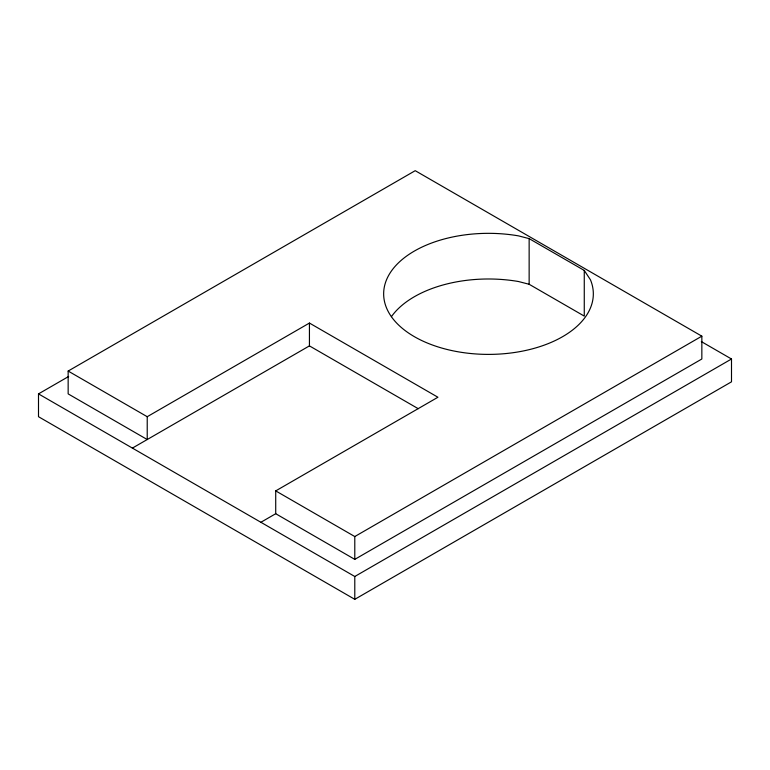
<?xml version="1.0" encoding="UTF-8"?>
<svg xmlns="http://www.w3.org/2000/svg" width="770" height="770" viewBox="0 0 770 770"><rect width="100%" height="100%" fill="white"/><g stroke="black" fill="none" stroke-linecap="round" stroke-linejoin="round"><path stroke-width="1.16" d="M275.718 513.715L275.718 490.894L437.928 397.243L309.434 323.053L147.224 416.705L147.224 439.535L68.155 393.884L68.155 371.053L415.213 170.68L701.845 336.172L701.845 359.003L354.787 559.366L275.718 513.715L260.895 522.281M701.326 341.582L731.5 359.003L731.5 381.824L354.787 599.32L38.5 416.705L38.5 393.884L68.674 376.463M132.401 448.092L309.434 345.884L418.245 408.697M275.718 490.894L354.787 536.546L701.845 336.172M38.5 393.884L354.787 576.489L731.5 359.003M529.144 238.623L518.441 235.861A104.836 60.532 0 0 0 384.346 286.912A104.836 60.532 0 0 0 494.715 354.287A104.836 60.532 0 0 0 590.475 279.837L584.266 270.443L529.144 238.623L529.144 284.274L584.266 316.095L584.266 270.443M529.144 284.274L518.441 281.512A104.836 60.532 0 0 0 391.439 316.634M68.155 371.053L147.224 416.705M354.787 536.546L354.787 559.366M354.787 576.489L354.787 599.32M309.434 323.053L309.434 345.884"/></g></svg>
